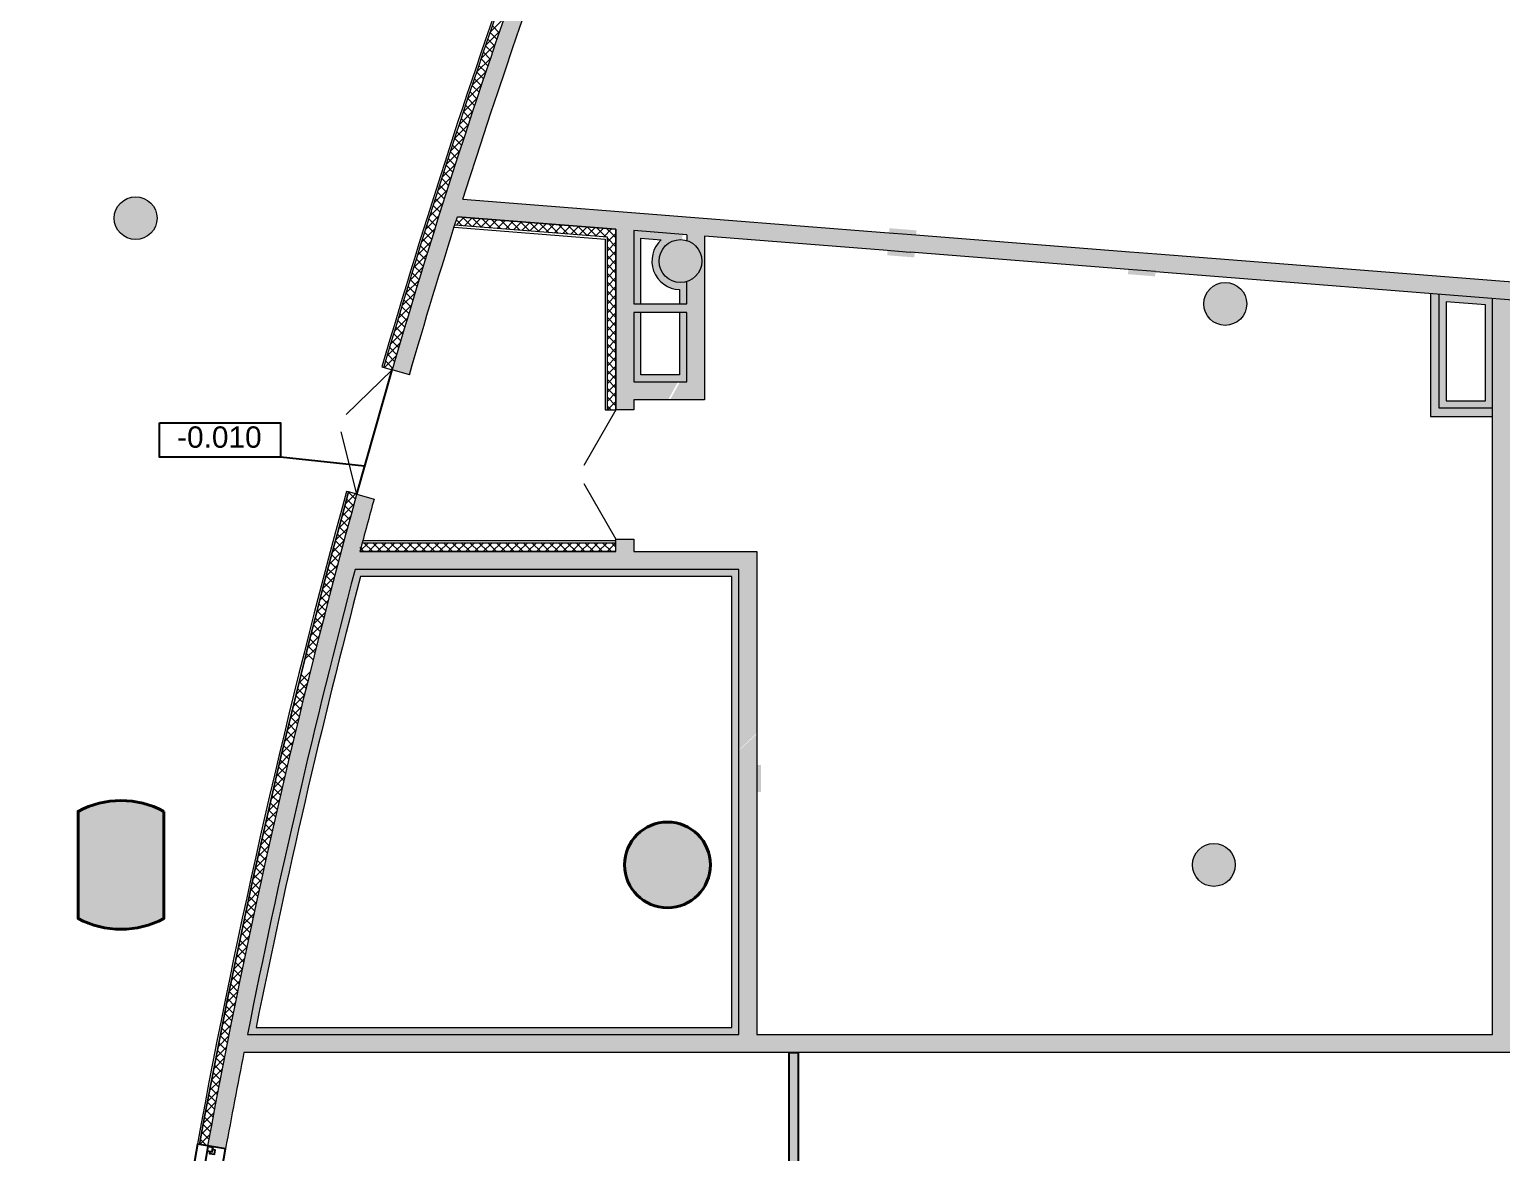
# Model space of a CAD drawing. Header units: millimetres. Extents: x 72919 to 485785, y -53256 to 338519.
# Drawn here: x 153689 to 174296, y 173064 to 188785 of the extents above; entities that cross this region are included whole.
import ezdxf
from ezdxf.enums import TextEntityAlignment as Align

# ---------------------------------------------------------------- set-up
doc = ezdxf.new("R2010")
doc.units = ezdxf.units.MM
for name, color, linetype, lineweight in [('door', 177, 'Continuous', 9), ('gr', 251, 'Continuous', 40), ('wall', 5, 'Continuous', 40)]:
    doc.layers.add(name, color=color, linetype=linetype, lineweight=lineweight)
doc.styles.add('STW_ARIAL', font='arial.ttf')

# ---------------------------------------------------------------- blocks, each defined once
blk = doc.blocks.new('Пилон 1')
at = {"layer": 'wall', "lineweight": 9, "ltscale": 400, "true_color": 0x000000}
h = blk.add_hatch(color=18, dxfattribs=at)
h.dxf.hatch_style = 1
edge = h.paths.add_edge_path()
edge.add_line((600, -750), (600, 750))
edge.add_arc((0, -375), 1275, 61.9275, 118.0725)
edge.add_line((-600, 750), (-600, -750))
edge.add_arc((0, 375), 1275, 241.9275, 298.0725)
at = {"layer": 'wall', "color": 0, "ltscale": 400}
blk.add_lwpolyline([(600, -750), (600, 750, 0.25), (-600, 750), (-600, -750, 0.25), (600, -750)], format="xyb", dxfattribs=at)
blk = doc.blocks.new('Колонна ∅1200')
at = {"lineweight": 9, "ltscale": 400, "true_color": 0x000000}
h = blk.add_hatch(color=18, dxfattribs=at)
h.dxf.hatch_style = 1
edge = h.paths.add_edge_path()
edge.add_arc((0, 0), 600, 0, 360)
at = {"color": 18, "ltscale": 400, "true_color": 0x000000}
blk.add_circle((0, 0), 600, dxfattribs=at)
blk = doc.blocks.new('Откосы  по обваловке')
at = {"layer": 'gr', "lineweight": 18, "flags": 128}
blk.add_lwpolyline([(35041.412, 32979.342), (35073.025, 32989.679, -0.175307), (35126.635, 32988.014), (35128.669, 32987.173)], format="xyb", dxfattribs=at)

msp = doc.modelspace()

# ---------------------------------------------------------------- hatches: boundary and pattern name
at = {"ltscale": 500, "true_color": 0x000000}
h = msp.add_hatch(color=18, dxfattribs=at)
h.dxf.hatch_style = 1
edge = h.paths.add_edge_path()
edge.add_line((160813.16299, 174464.89857), (160625.16299, 174464.89857))
edge.add_line((160625.16299, 174464.89857), (160435.16299, 174464.89857))
edge.add_line((160435.16299, 174464.89857), (160433.16299, 174464.89857))
edge.add_line((160433.16299, 174464.89857), (156690.96745, 174464.89857))
edge.add_line((156690.96745, 174464.89857), (156664.38948, 174329.43285))
edge.add_line((156664.38948, 174329.43285), (156626.84187, 174136.47926))
edge.add_line((156626.84187, 174136.47926), (156571.28929, 173847.51081))
edge.add_line((156571.28929, 173847.51081), (156533.14177, 173646.58529))
edge.add_line((156533.14177, 173646.58529), (156482.18148, 173374.88507))
edge.add_line((156482.18148, 173374.88507), (156433.94898, 173114.13342))
edge.add_line((156433.94898, 173114.13342), (156188.06377, 173159.30492))
edge.add_line((156188.06377, 173159.30492), (156197.52738, 173210.74914))
edge.add_line((156197.52738, 173210.74914), (156217.58297, 173319.31429))
edge.add_line((156217.58297, 173319.31429), (156252.17822, 173505.1514))
edge.add_line((156252.17822, 173505.1514), (156282.25529, 173665.27552))
edge.add_line((156282.25529, 173665.27552), (156313.71306, 173831.35099))
edge.add_line((156313.71306, 173831.35099), (156341.56069, 173977.20118))
edge.add_line((156341.56069, 173977.20118), (156381.53766, 174184.71158))
edge.add_line((156381.53766, 174184.71158), (156417.72831, 174370.7197))
edge.add_line((156417.72831, 174370.7197), (156451.60493, 174543.28575))
edge.add_line((156451.60493, 174543.28575), (156508.79787, 174831.32887))
edge.add_line((156508.79787, 174831.32887), (156561.90438, 175095.21018))
edge.add_line((156561.90438, 175095.21018), (156600.20138, 175283.43705))
edge.add_line((156600.20138, 175283.43705), (156639.18929, 175473.33223))
edge.add_line((156639.18929, 175473.33223), (156683.07455, 175685.05087))
edge.add_line((156683.07455, 175685.05087), (156737.00634, 175942.38033))
edge.add_line((156737.00634, 175942.38033), (156783.1286, 176160.02392))
edge.add_line((156783.1286, 176160.02392), (156822.19449, 176342.67217))
edge.add_line((156822.19449, 176342.67217), (156866.12064, 176546.23339))
edge.add_line((156866.12064, 176546.23339), (156932.63828, 176850.94681))
edge.add_line((156932.63828, 176850.94681), (156985.46467, 177089.99944))
edge.add_line((156985.46467, 177089.99944), (157047.22518, 177366.29236))
edge.add_line((157047.22518, 177366.29236), (157097.326, 177587.97638))
edge.add_line((157097.326, 177587.97638), (157141.38791, 177781.17904))
edge.add_line((157141.38791, 177781.17904), (157193.47978, 178007.52171))
edge.add_line((157193.47978, 178007.52171), (157247.57425, 178240.25483))
edge.add_line((157247.57425, 178240.25483), (157323.62667, 178563.6011))
edge.add_line((157323.62667, 178563.6011), (157402.88551, 178895.95069))
edge.add_line((157402.88551, 178895.95069), (157491.45591, 179261.97766))
edge.add_line((157491.45591, 179261.97766), (157589.11912, 179659.2892))
edge.add_line((157589.11912, 179659.2892), (157678.33978, 180016.73037))
edge.add_line((157678.33978, 180016.73037), (157748.74042, 180295.19396))
edge.add_line((157748.74042, 180295.19396), (157804.71924, 180514.43101))
edge.add_line((157804.71924, 180514.43101), (157889.6925, 180843.64006))
edge.add_line((157889.6925, 180843.64006), (158008.66671, 181297.58237))
edge.add_line((158008.66671, 181297.58237), (158227.94613, 182114.05436))
edge.add_line((158227.94613, 182114.05436), (158274.6075, 182278.6906))
edge.add_line((158274.6075, 182278.6906), (158513.64042, 182210.94364))
edge.add_line((158513.64042, 182210.94364), (158314.46443, 181474.99944))
edge.add_line((158314.46443, 181474.99944), (161898.64689, 181474.99944))
edge.add_line((161898.64689, 181474.99944), (161898.64689, 181649.99944))
edge.add_line((161898.64689, 181649.99944), (162148.64689, 181649.99944))
edge.add_line((162148.64689, 181649.99944), (162148.64689, 181474.99944))
edge.add_line((162148.64689, 181474.99944), (163870.43379, 181474.99944))
edge.add_line((163870.43379, 181474.99944), (163870.43379, 178933.02454))
edge.add_line((163870.43379, 178933.02454), (163620.43379, 178697.93469))
edge.add_line((163620.43379, 178697.93469), (163620.43379, 181224.99944))
edge.add_line((163620.43379, 181224.99944), (158248.06697, 181224.99944))
edge.add_arc((263462.78963, 153430.24494), 108824.1069, 165.2021248675, 168.7209442578)
edge.add_line((156740.48755, 174714.89857), (160435.16299, 174714.89857))
edge.add_line((160435.16299, 174714.89857), (160815.16299, 174714.89857))
edge.add_line((160815.16299, 174714.89857), (163620.43379, 174714.89857))
edge.add_line((163620.43379, 174714.89857), (163620.43379, 178110.99944))
edge.add_line((163620.43379, 178110.99944), (163549.70633, 178110.99944))
edge.add_line((163549.70633, 178110.99944), (163549.70633, 178490.99944))
edge.add_line((163549.70633, 178490.99944), (163620.43379, 178490.99944))
edge.add_line((163620.43379, 178490.99944), (163620.43379, 178690.27289))
edge.add_line((163620.43379, 178690.27289), (163870.43379, 178922.26401))
edge.add_line((163870.43379, 178922.26401), (163870.43379, 178490.99944))
edge.add_line((163870.43379, 178490.99944), (163929.70633, 178490.99944))
edge.add_line((163929.70633, 178490.99944), (163929.70633, 178110.99944))
edge.add_line((163929.70633, 178110.99944), (163870.43379, 178110.99944))
edge.add_line((163870.43379, 178110.99944), (163870.43379, 174714.89857))
edge.add_line((163870.43379, 174714.89857), (166540.43379, 174714.89857))
edge.add_line((166540.43379, 174714.89857), (166541.43379, 174714.89857))
edge.add_line((166541.43379, 174714.89857), (166731.43379, 174714.89857))
edge.add_line((166731.43379, 174714.89857), (166920.43379, 174714.89857))
edge.add_line((166920.43379, 174714.89857), (170080.43379, 174714.89857))
edge.add_line((170080.43379, 174714.89857), (170081.43379, 174714.89857))
edge.add_line((170081.43379, 174714.89857), (170461.43379, 174714.89857))
edge.add_line((170461.43379, 174714.89857), (170460.43379, 174714.89857))
edge.add_line((170460.43379, 174714.89857), (174171.23757, 174714.89857))
edge.add_line((174171.23757, 174714.89857), (174171.23757, 177525.25933))
edge.add_line((174171.23757, 177525.25933), (174171.23757, 177654.99944))
edge.add_line((174171.23757, 177654.99944), (174171.23757, 177840.25933))
edge.add_line((174171.23757, 177840.25933), (174171.23757, 177905.25933))
edge.add_line((174171.23757, 177905.25933), (174171.23757, 183364.99944))
edge.add_line((174171.23757, 183364.99944), (173301.23757, 183364.99944))
edge.add_line((173301.23757, 183364.99944), (173301.23757, 185091.94094))
edge.add_line((173301.23757, 185091.94094), (171759.73218, 185213.26005))
edge.add_line((171759.73218, 185213.26005), (169450.92211, 185394.96734))
edge.add_line((169450.92211, 185394.96734), (169445.55335, 185328.49621))
edge.add_line((169445.55335, 185328.49621), (169066.78678, 185359.08853))
edge.add_line((169066.78678, 185359.08853), (169072.09272, 185424.78186))
edge.add_line((169072.09272, 185424.78186), (166081.34072, 185660.15915))
edge.add_line((166081.34072, 185660.15915), (166075.97196, 185593.68802))
edge.add_line((166075.97196, 185593.68802), (165697.2054, 185624.28034))
edge.add_line((165697.2054, 185624.28034), (165702.51133, 185689.97366))
edge.add_line((165702.51133, 185689.97366), (165945.54306, 185670.84665))
edge.add_line((165945.54306, 185670.84665), (165437.05866, 185710.86524))
edge.add_line((165437.05866, 185710.86524), (164921.00252, 185751.47974))
edge.add_line((164921.00252, 185751.47974), (163474.89366, 185865.29098))
edge.add_line((163474.89366, 185865.29098), (163140.43379, 185891.61354))
edge.add_line((163140.43379, 185891.61354), (163140.43379, 183599.99944))
edge.add_line((163140.43379, 183599.99944), (162655.58906, 183599.99944))
edge.add_line((162655.58906, 183599.99944), (162795.43379, 183849.99944))
edge.add_line((162795.43379, 183849.99944), (162890.43379, 183849.99944))
edge.add_line((162890.43379, 183849.99944), (162890.43379, 185256.54558))
edge.add_arc((162802.28027, 185543.3015), 300, 287.08829482, 432.91170518)
edge.add_line((162890.43379, 185830.05742), (162890.43379, 185911.28897))
edge.add_line((162890.43379, 185911.28897), (162148.64689, 185969.66886))
edge.add_line((162148.64689, 185969.66886), (162148.64689, 184944.16276))
edge.add_line((162148.64689, 184944.16276), (162890.43379, 184944.16276))
edge.add_line((162890.43379, 184944.16276), (162890.43379, 184824.16276))
edge.add_line((162890.43379, 184824.16276), (162148.64689, 184824.16276))
edge.add_line((162148.64689, 184824.16276), (162148.64689, 183849.99944))
edge.add_line((162148.64689, 183849.99944), (162766.82039, 183849.99944))
edge.add_line((162766.82039, 183849.99944), (162628.48893, 183599.99944))
edge.add_line((162628.48893, 183599.99944), (162148.64689, 183599.99944))
edge.add_line((162148.64689, 183599.99944), (162148.64689, 183459.99944))
edge.add_line((162148.64689, 183459.99944), (161898.64689, 183459.99944))
edge.add_line((161898.64689, 183459.99944), (161898.64689, 185989.34429))
edge.add_line((161898.64689, 185989.34429), (161095.33712, 186052.56614))
edge.add_line((161095.33712, 186052.56614), (160289.45033, 186115.9908))
edge.add_line((160289.45033, 186115.9908), (159679.70597, 186163.97873))
edge.add_line((159679.70597, 186163.97873), (159462.6954, 185468.60989))
edge.add_line((159462.6954, 185468.60989), (159299.81624, 184935.59511))
edge.add_line((159299.81624, 184935.59511), (159020.1073, 183948.69261))
edge.add_line((159020.1073, 183948.69261), (158766.65124, 184020.50256))
edge.add_line((158766.65124, 184020.50256), (158971.30335, 184711.77668))
edge.add_line((158971.30335, 184711.77668), (159252.41112, 185634.91894))
edge.add_line((159252.41112, 185634.91894), (159420.93857, 186174.67746))
edge.add_line((159420.93857, 186174.67746), (159676.86172, 186976.06679))
edge.add_line((159676.86172, 186976.06679), (159925.52045, 187734.89333))
edge.add_line((159925.52045, 187734.89333), (160205.69853, 188568.10534))
edge.add_line((160205.69853, 188568.10534), (160359.38626, 189015.90336))
edge.add_line((160359.38626, 189015.90336), (160615.85255, 189749.38656))
edge.add_line((160615.85255, 189749.38656), (160876.65998, 190478.52862))
edge.add_line((160876.65998, 190478.52862), (161088.82795, 191059.90269))
edge.add_line((161088.82795, 191059.90269), (161309.61879, 191654.23774))
edge.add_line((161309.61879, 191654.23774), (161479.12478, 192103.45018))
edge.add_line((161479.12478, 192103.45018), (161719.18985, 192729.59093))
edge.add_line((161719.18985, 192729.59093), (161892.62083, 193174.87838))
edge.add_line((161892.62083, 193174.87838), (162086.70556, 193666.44823))
edge.add_line((162086.70556, 193666.44823), (162267.93098, 194119.23565))
edge.add_line((162267.93098, 194119.23565), (162566.34816, 194852.28109))
edge.add_line((162566.34816, 194852.28109), (162820.35898, 195464.47608))
edge.add_line((162820.35898, 195464.47608), (162966.89388, 195812.91593))
edge.add_line((162966.89388, 195812.91593), (163059.67753, 196026.21388))
edge.add_line((163059.67753, 196026.21388), (163286.92935, 195927.36036))
edge.add_line((163286.92935, 195927.36036), (163104.22969, 195494.98019))
edge.add_line((163104.22969, 195494.98019), (163004.51675, 195242.13908))
edge.add_line((163004.51675, 195242.13908), (163778.32835, 195056.36335))
edge.add_line((163778.32835, 195056.36335), (163734.65647, 194992.66374))
edge.add_line((163734.65647, 194992.66374), (163701.07252, 194927.42402))
edge.add_line((163701.07252, 194927.42402), (163677.8191, 194865.4652))
edge.add_line((163677.8191, 194865.4652), (163666.91023, 194826.00868))
edge.add_line((163666.91023, 194826.00868), (162901.7971, 195009.69609))
edge.add_line((162901.7971, 195009.69609), (162363.61119, 193686.04802))
edge.add_line((162363.61119, 193686.04802), (161944.11095, 192618.09028))
edge.add_line((161944.11095, 192618.09028), (161538.237, 191551.87569))
edge.add_line((161538.237, 191551.87569), (161235.72041, 190734.42575))
edge.add_line((161235.72041, 190734.42575), (161119.66248, 190415.35088))
edge.add_line((161119.66248, 190415.35088), (161030.31186, 190167.55781))
edge.add_line((161030.31186, 190167.55781), (160870.37832, 189719.23177))
edge.add_line((160870.37832, 189719.23177), (160581.03686, 188891.8693))
edge.add_line((160581.03686, 188891.8693), (160344.14978, 188198.00175))
edge.add_line((160344.14978, 188198.00175), (160096.66451, 187456.16824))
edge.add_line((160096.66451, 187456.16824), (159918.64319, 186911.22319))
edge.add_line((159918.64319, 186911.22319), (159804.0352, 186555.12803))
edge.add_line((159804.0352, 186555.12803), (159757.28398, 186408.64625))
edge.add_line((159757.28398, 186408.64625), (165722.6379, 185939.16272))
edge.add_line((165722.6379, 185939.16272), (165727.79772, 186003.0469))
edge.add_line((165727.79772, 186003.0469), (166106.56428, 185972.45458))
edge.add_line((166106.56428, 185972.45458), (166101.46729, 185909.3482))
edge.add_line((166101.46729, 185909.3482), (181567.91129, 184692.11266))
edge.add_line((181567.91129, 184692.11266), (181574.13561, 184760.34377))
edge.add_line((181574.13561, 184760.34377), (181952.56426, 184725.82197))
edge.add_line((181952.56426, 184725.82197), (181946.76916, 184662.2959))
edge.add_line((181946.76916, 184662.2959), (185529.41386, 184380.33564))
edge.add_line((185529.41386, 184380.33564), (185662.19275, 185218.66853))
edge.add_line((185662.19275, 185218.66853), (185920.39188, 186848.8737))
edge.add_line((185920.39188, 186848.8737), (186167.31397, 186809.76509))
edge.add_line((186167.31397, 186809.76509), (185995.77027, 185726.68083))
edge.add_line((185995.77027, 185726.68083), (185788.88119, 184420.43458))
edge.add_line((185788.88119, 184420.43458), (185728.46342, 184038.97176))
edge.add_line((185728.46342, 184038.97176), (185680.30069, 184042.66272))
edge.add_line((185680.30069, 184042.66272), (185599.67966, 184031.28268))
edge.add_line((185599.67966, 184031.28268), (185505.95488, 183985.91882))
edge.add_line((185505.95488, 183985.91882), (185460.55271, 183945.56345))
edge.add_line((185460.55271, 183945.56345), (185490.18432, 184132.65003))
edge.add_line((185490.18432, 184132.65003), (181924.05569, 184413.31044))
edge.add_line((181924.05569, 184413.31044), (181918.04247, 184347.39332))
edge.add_line((181918.04247, 184347.39332), (181539.61381, 184381.91511))
edge.add_line((181539.61381, 184381.91511), (181545.19783, 184443.1272))
edge.add_line((181545.19783, 184443.1272), (174421.23757, 185003.79503))
edge.add_line((174421.23757, 185003.79503), (174421.23757, 177905.25933))
edge.add_line((174421.23757, 177905.25933), (174421.23757, 177840.25933))
edge.add_line((174421.23757, 177840.25933), (174421.23757, 177520.94493))
edge.add_line((174421.23757, 177520.94493), (174421.23757, 177525.25933))
edge.add_line((174421.23757, 177525.25933), (174421.23757, 174714.89857))
edge.add_line((174421.23757, 174714.89857), (174421.23757, 174464.89857))
edge.add_line((174421.23757, 174464.89857), (170460.43379, 174464.00626))
edge.add_line((170460.43379, 174464.00626), (170461.43379, 174464.89857))
edge.add_line((170461.43379, 174464.89857), (170081.43379, 174464.89857))
edge.add_line((170081.43379, 174464.89857), (170080.43379, 174464.00626))
edge.add_line((170080.43379, 174464.00626), (166920.43379, 174464.89857))
edge.add_line((166920.43379, 174464.89857), (166731.43379, 174464.89857))
edge.add_line((166731.43379, 174464.89857), (166541.43379, 174464.89857))
edge.add_line((166541.43379, 174464.89857), (166540.43379, 174464.89857))
edge.add_line((166540.43379, 174464.89857), (160813.16299, 174464.89857))
h.paths.add_polyline_path([(174171.23757, 185023.47046), (173421.23757, 185082.49674), (173421.23757, 183484.99944), (174171.23757, 183484.99944)], flags=16)
h = msp.add_hatch(color=18, dxfattribs=at)
h.dxf.hatch_style = 1
edge = h.paths.add_edge_path()
edge.add_arc((155175.84763, 186144.99789), 300, 0, 360)
h = msp.add_hatch(color=18, dxfattribs=at)
h.dxf.hatch_style = 1
edge = h.paths.add_edge_path()
edge.add_arc((155175.84763, 186144.99789), 300, 0, 360)
h = msp.add_hatch(color=18, dxfattribs=at)
h.dxf.hatch_style = 1
edge = h.paths.add_edge_path()
edge.add_arc((162802.28027, 185543.3015), 300, 0, 360)
h = msp.add_hatch(color=18, dxfattribs=at)
h.dxf.hatch_style = 1
edge = h.paths.add_edge_path()
edge.add_arc((170428.69787, 184943.08942), 300, 0, 360)
h = msp.add_hatch(color=18, dxfattribs=at)
h.dxf.hatch_style = 1
edge = h.paths.add_edge_path()
edge.add_arc((170269.24758, 177090.00291), 300, 0, 360)
h = msp.add_hatch(color=18, dxfattribs=at)
h.dxf.hatch_style = 1
h.paths.add_polyline_path([(164324.91077, 174464.89857), (164450.43379, 174464.89857), (164450.43379, 171854.99944), (164324.91077, 171854.99944)])
at = {"layer": 'wall', "lineweight": 18, "ltscale": 0.007407, "true_color": 0x000000}
h = msp.add_hatch(color=18, dxfattribs=at)
h.dxf.hatch_style = 1
edge = h.paths.add_edge_path()
edge.add_line((162148.64689, 184944.16276), (162890.43379, 184944.16276))
edge.add_line((162890.43379, 184944.16276), (162890.43379, 185256.54558))
edge.add_arc((162802.28027, 185543.3015), 300, 85.354307913, 287.08829482, ccw=False)
edge.add_arc((221610.43372, 180914.99945), 58989.99993, 175.1369628775, 175.2086158268, ccw=False)
edge.add_line((162832.78638, 185915.82592), (162148.64689, 185969.66886))
edge.add_line((162148.64689, 185969.66886), (162148.64689, 184944.16276))
h.paths.add_polyline_path([(162890.43379, 184824.16276), (162148.64689, 184824.16276), (162148.64689, 183849.99944), (162890.43379, 183849.99944)])
edge = h.paths.add_edge_path(flags=17)
edge.add_line((162248.64689, 184944.16276), (162790.43379, 184944.16276))
edge.add_line((162790.43379, 184944.16276), (162790.43379, 185143.47696))
edge.add_arc((162802.28027, 185543.3015), 400, 132.309688997, 268.302868133, ccw=False)
edge.add_line((162533.02524, 185839.10841), (162248.64689, 185861.48947))
edge.add_line((162248.64689, 185861.48947), (162248.64689, 184944.16276))
h.paths.add_polyline_path([(162790.43379, 184824.16276), (162248.64689, 184824.16276), (162248.64689, 183949.99944), (162790.43379, 183949.99944)], flags=16)
h = msp.add_hatch(color=18, dxfattribs=at)
h.dxf.hatch_style = 1
h.paths.add_polyline_path([(174171.23757, 185023.47046), (173421.23757, 185082.49674), (173421.23757, 183484.99944), (174171.23757, 183484.99944)])
h.paths.add_polyline_path([(174071.23757, 183584.99944), (174071.23757, 184931.03141), (173521.23757, 184974.31734), (173521.23757, 183584.99944)], flags=16)
h = msp.add_hatch(color=18, dxfattribs=at)
h.dxf.hatch_style = 1
edge = h.paths.add_edge_path(flags=16)
edge.add_arc((263010.43379, 153534.99944), 108260, 165.235336255, 168.6639618878)
edge.add_line((156862.45456, 174814.89857), (160335.16299, 174814.89857))
edge.add_line((160335.16299, 174814.89857), (160438.31597, 174815.71343))
edge.add_line((160438.31597, 174815.71343), (160814.64831, 174810.95358))
edge.add_line((160814.64831, 174810.95358), (160915.16299, 174814.89857))
edge.add_line((160915.16299, 174814.89857), (163520.43379, 174814.89857))
edge.add_line((163520.43379, 174814.89857), (163520.43379, 181124.99944))
edge.add_line((163520.43379, 181124.99944), (158325.09814, 181124.99944))
edge = h.paths.add_edge_path()
edge.add_line((156740.48755, 174714.89857), (163620.43379, 174714.89857))
edge.add_line((163620.43379, 174714.89857), (163620.43379, 181224.99944))
edge.add_line((163620.43379, 181224.99944), (158248.06697, 181224.99944))
edge.add_arc((263010.43379, 153534.99944), 108360, 165.1945869146, 168.7284822108)

# ---------------------------------------------------------------- linework, layer by layer
at = {"color": 18, "ltscale": 500, "true_color": 0x000000}
msp.add_line((156185.89585, 173146.83882), (155807.96811, 170959.24411), dxfattribs=at)
for points in [[(415650.43379, 180914.99944, 0.4142135624), (336810.43379, 259754.99944), (221610.43379, 259754.99944, 0.4142135624), (142770.43379, 180914.99944), (142770.43379, 104414.99944, 0.4142135624), (221610.43379, 25574.99944), (336810.43379, 25574.99944, 0.4142135624), (415650.43379, 104414.99944)], [(414950.43379, 180914.99944, 0.4142135624), (336810.43379, 259054.99944), (221610.43379, 259054.99944, 0.4142135624), (143470.43379, 180914.99944), (143470.43379, 104414.99944, 0.4142135624), (221610.43379, 26274.99944), (336810.43379, 26274.99944, 0.4142135624), (414950.43379, 104414.99944)]]:
    msp.add_lwpolyline(points, format="xyb", close=True, dxfattribs=at)
msp.add_lwpolyline([(163302.39845, 232934.54015, 0.1841557629), (143470.43379, 180914.99944, 0.1841557629)], format="xyb", dxfattribs=at)
for points in [[(158273.1059, 182279.11619), (158766.65124, 184020.50256)], [(158379.83055, 182674.07472), (157204.80376, 182798.40214)], [(156175.68159, 173087.71464), (156244.6598, 173075.798), (156254.87406, 173134.92218), (156185.89585, 173146.83882)], [(156215.09771, 173080.90513), (156209.99058, 173051.34304), (156278.96879, 173039.4264), (156289.18305, 173098.55058), (156249.76693, 173105.36009)]]:
    msp.add_lwpolyline(points, dxfattribs=at)
for points in [[(155509.69906, 183277.80474), (157204.80458, 183277.80183), (157204.80376, 182798.40214), (155509.69824, 182798.40505)], [(164324.91077, 174464.89857), (164450.43379, 174464.89857), (164450.43379, 171854.99944), (164324.91077, 171854.99944)], [(156433.94898, 173114.13342), (156039.78777, 173182.22851), (155648.24102, 170915.80155), (156042.40223, 170847.70646)]]:
    msp.add_lwpolyline(points, close=True, dxfattribs=at)
at = {"layer": 'door', "linetype": 'ByBlock', "ltscale": 100}
for p, q in [((158121.17732, 183393.34549), (158766.65794, 184020.52549)), ((161898.64689, 183459.99944), (161448.67711, 182680.55914)), ((158273.1059, 182279.11619), (158052.6924, 183151.70881)), ((161448.61667, 182429.40486), (161898.64689, 181649.99944))]:
    msp.add_line(p, q, dxfattribs=at)
at = {"layer": 'wall', "color": 18, "lineweight": 18, "ltscale": 0.007407, "true_color": 0x000000, "extrusion": (-0.078459, -0.996917, 0)}
msp.add_line((161778.64689, 185878.41743), (159642.68944, 186046.52093), dxfattribs=at)
at = {"layer": 'wall', "color": 18, "lineweight": 18, "ltscale": 0.007407, "true_color": 0x000000}
for p, q in [((162890.43379, 185911.28897), (162148.64689, 185969.66886)), ((162148.64689, 185969.66886), (162148.64689, 184944.16276)), ((162890.43379, 185911.28897), (162890.43379, 185830.05742)), ((166036.66766, 185914.44804), (169092.21929, 185673.97091)), ((169450.92211, 185394.96734), (181542.20708, 184443.36257)), ((162890.43379, 184944.16276), (162890.43379, 185256.54558)), ((162148.64689, 184944.16276), (162890.43379, 184944.16276)), ((161898.64689, 181474.99944), (158314.46443, 181474.99944)), ((170461.43379, 174714.89857), (174171.23757, 174714.89857))]:
    msp.add_line(p, q, dxfattribs=at)
for points in [[(159757.28398, 186408.64625, -0.0234349278), (163286.92935, 195927.36036), (163057.67171, 196027.0864, 0.0293742092), (158766.65124, 184020.50256)], [(159007.17893, 183952.30667, -0.0053334459), (159679.70597, 186163.97873, -0.0053334459)], [(162248.64689, 184944.16276), (162248.64689, 185861.48947), (162533.02524, 185839.10841, 0.6744652157), (162790.43379, 185143.47696), (162790.43379, 184944.16276)], [(156187.58438, 173156.69524, -0.0215498603), (158273.1059, 182279.11619), (158513.64042, 182210.94364)], [(158513.64042, 182210.94364, 0.0017590043), (158314.46443, 181474.99944, 0.0017590043)], [(158248.06697, 181224.99944, 0.0154207493), (156740.48755, 174714.89857)], [(163520.43379, 181124.99944), (158325.09814, 181124.99944, 0.0149613177), (156862.45456, 174814.89857), (160335.16299, 174814.89857), (160335.16299, 174814.89857), (160915.16299, 174814.89857), (160915.16299, 174814.89857), (163520.43379, 174814.89857), (163520.43379, 178009.99944), (163520.43379, 178009.99944), (163520.43379, 178589.99944), (163520.43379, 178589.99944), (163520.43379, 181124.99944)], [(156690.96745, 174464.89857, 0.003172328), (156433.94898, 173114.13342), (156187.58438, 173156.69524)]]:
    msp.add_lwpolyline(points, format="xyb", dxfattribs=at)
at = {"layer": 'wall', "color": 18, "lineweight": 18, "ltscale": 0.007407, "true_color": 0x000000, "extrusion": (0.707107, -0.707107, 0)}
for points, elevation in [([(246704.52195, 0), (246977.9005, 0)], -20230.25019), ([(246348.97161, 0), (246620.32182, 0)], -20055.25019), ([(246526.33795, 0), (246798.69621, 0)], -20142.75019), ([(245647.50548, 0), (245914.94119, 0)], -19705.25019), ([(245301.45243, 0), (245566.99843, 0)], -19530.25019), ([(245129.56713, 0), (245394.18443, 0)], -19442.75019), ([(244281.24174, 0), (244541.36927, 0)], -19005.25019), ([(244825.72305, 0), (244983.53349, 0)], -18217.75019), ([(244900.45511, 0), (245058.26555, 0)], -18130.25019), ([(244975.18717, 0), (245132.99761, 0)], -18042.75019), ([(245199.38335, 0), (245357.19379, 0)], -17780.25019), ([(245498.31159, 0), (245656.12203, 0)], -17430.25019), ([(243780.86081, 0), (244038.41098, 0)], -18742.75019), ([(243123.34463, 0), (243377.58491, 0)], -18392.75019), ([(242960.64623, 0), (243214.08062, 0)], -18305.25019), ([(242798.60737, 0), (243051.24422, 0)], -18217.75019), ([(242476.48367, 0), (242727.54988, 0)], -18042.75019), ([(242381.35575, 0), (242406.4526, 0)], -17867.75019), ([(244121.36918, 0), (244289.51235, 0)], -15330.25019), ([(240443.19638, 0), (240684.7832, 0)], -16905.25019), ([(239988.1047, 0), (240227.66726, 0)], -16642.75019), ([(240270.7129, 0), (240433.86088, 0)], -16380.25019), ([(240876.65526, 0), (241046.36088, 0)], -15767.75019), ([(241314.15526, 0), (241483.86088, 0)], -15330.25019), ([(242014.15526, 0), (242183.86088, 0)], -14630.25019), ([(242451.65526, 0), (242621.36088, 0)], -14192.75019), ([(239687.50558, 0), (239925.74962, 0)], -16467.75019), ([(239389.10005, 0), (239626.04949, 0)], -16292.75019), ([(239092.85268, 0), (239328.53075, 0)], -16117.75019), ([(238652.45317, 0), (238886.26632, 0)], -15855.25019), ([(238216.72025, 0), (238448.71711, 0)], -15592.75019), ([(238072.49426, 0), (238303.89615, 0)], -15505.25019), ([(237785.54644, 0), (238015.77363, 0)], -15330.25019), ([(237500.57896, 0), (237729.65134, 0)], -15155.25019), ([(237217.5623, 0), (237445.4992, 0)], -14980.25019), ([(237358.8286, 0), (237587.33085, 0)], -15067.75019), ([(237076.77651, 0), (237304.15277, 0)], -14892.75019), ([(236796.6324, 0), (237022.90122, 0)], -14717.75019), ([(236518.36862, 0), (236743.54808, 0)], -14542.75019), ([(236379.93341, 0), (236604.57483, 0)], -14455.25019), ([(235967.37505, 0), (236190.42819, 0)], -14192.75019), ([(235558.87042, 0), (235780.3729, 0)], -13930.25019), ([(235288.74463, 0), (235509.23354, 0)], -13755.25019), ([(234886.81186, 0), (235105.80971, 0)], -13492.75019), ([(235020.35925, 0), (235239.85028, 0)], -13580.25019), ([(234753.69082, 0), (234972.19928, 0)], -13405.25019), ([(234620.9933, 0), (234839.01609, 0)], -13317.75019), ([(234356.8576, 0), (234573.92008, 0)], -13142.75019), ([(234488.71648, 0), (234706.25729, 0)], -13230.25019), ([(234094.38269, 0), (234310.49925, 0)], -12967.75019), ([(233833.54703, 0), (234048.73174, 0)], -12792.75019), ([(233963.76128, 0), (234179.41018, 0)], -12880.25019), ([(233574.32959, 0), (233788.59616, 0)], -12617.75019), ([(233316.70982, 0), (233530.07165, 0)], -12442.75019), ([(233445.32126, 0), (233659.13381, 0)], -12530.25019), ([(233188.49275, 0), (233401.40715, 0)], -12355.25019), ([(232816.90126, 0), (233017.7747, 0)], -12092.75019), ([(232933.23195, 0), (233145.26114, 0)], -12180.25019), ([(232877.24472, 0), (232890.67607, 0)], -12005.25019)]:
    msp.add_lwpolyline(points, dxfattribs=dict(at, elevation=elevation))
at = {"layer": 'wall', "color": 18, "lineweight": 18, "ltscale": 0.007407, "true_color": 0x000000}
for points in [[(160264.33977, 188739.71879), (160169.87511, 188834.18345)], [(160201.31931, 188555.25188), (160106.77153, 188649.79966)], [(160232.79509, 188647.51978), (160138.28894, 188742.02593)], [(159950.85167, 188189.5148), (160142.02093, 188380.68405)], [(160107.30624, 188278.03388), (160012.63279, 188372.70733)], [(160138.57479, 188370.50902), (160043.94336, 188465.14045)], [(159888.44396, 188003.3634), (160078.91722, 188193.83666)], [(159826.59569, 187817.77144), (160016.38112, 188007.55688)], [(159921.1527, 187721.7253), (159826.22432, 187816.65368)], [(159952.00428, 187814.61741), (159857.11873, 187909.50296)], [(159829.01728, 187442.62967), (159733.95962, 187537.68733)], [(159859.6591, 187535.73153), (159764.64467, 187630.74596)], [(159707.15204, 187069.52016), (159611.92008, 187164.75211)], [(159525.53978, 186897.9971), (159712.0032, 187084.46052)], [(159408.83171, 186533.80166), (159594.01833, 186718.98828)], [(159466.92591, 186715.63955), (159652.74736, 186901.46099)], [(159586.41475, 186695.2827), (159491.00629, 186790.69116)], [(159616.49298, 186788.94816), (159521.12886, 186884.31227)], [(169471.04867, 185644.15639), (181564.92054, 184692.34804), (181564.92054, 184692.34804), (181943.7784, 184662.53128), (181943.7784, 184662.53128), (185529.41386, 184380.33564), (185920.39188, 186848.8737)], [(159351.25189, 186352.47815), (159535.81072, 186537.03698)], [(159526.47105, 186507.73903), (159430.9735, 186603.23658)], [(159556.4074, 186601.54636), (159460.95447, 186696.99929)], [(159757.28398, 186408.64625), (165657.83827, 185944.26256), (165657.83827, 185944.26256), (166036.66766, 185914.44804), (166036.66766, 185914.44804)], [(159237.61474, 185991.35362), (159420.93857, 186174.67746)], [(159377.85761, 186037.63403), (159282.13486, 186133.35679)], [(159407.43752, 186131.79781), (159311.76009, 186227.47524)], [(159671.01272, 186053.52055), (159774.04617, 186156.55399)], [(159748.53175, 186038.19096), (159675.55004, 186111.17266)], [(162285.43379, 183599.99944), (162148.64689, 183599.99944), (162148.64689, 183459.99944), (161898.64689, 183459.99944), (161898.64689, 185989.34429), (159679.70597, 186163.97873)], [(159679.70597, 186163.97873), (161898.64689, 185989.34429)], [(159777.17272, 186035.93686), (159888.76156, 186147.5257)], [(159891.88811, 186026.90857), (160003.47695, 186138.4974)], [(160006.6035, 186017.88027), (160118.19234, 186129.4691)], [(160121.31889, 186008.85197), (160232.90772, 186120.4408)], [(160420.10407, 185985.33707), (160289.45033, 186115.9908)], [(160580.18045, 185972.73878), (160691.76928, 186084.32762)], [(160823.04746, 185953.62474), (160692.39372, 186084.27847)], [(159181.5473, 185811.5425), (159364.26368, 185994.25888)], [(159318.91268, 185849.09159), (159223.09884, 185944.90543)], [(159633.45768, 186017.15472), (161748.64689, 185850.68572)], [(160694.89584, 185963.71049), (160806.48467, 186075.29932)], [(160957.36192, 185943.05396), (160826.70819, 186073.70769)], [(160924.32662, 185945.65389), (161035.91545, 186057.24273)], [(161039.04201, 185936.6256), (161150.63084, 186048.21443)], [(161153.7574, 185927.5973), (161265.34623, 186039.18613)], [(161360.30532, 185911.34163), (161229.65158, 186041.99536)], [(161383.18818, 185909.54071), (161494.77701, 186021.12954)], [(161497.90357, 185900.51241), (161609.4924, 186012.10124)], [(161612.61896, 185891.48411), (161724.20779, 186003.07294)], [(161727.33435, 185882.45581), (161838.92318, 185994.04465)], [(161835.57784, 185931.04385), (161766.90944, 185999.71225)], [(161778.64689, 185810.02467), (161898.64689, 185930.02467)], [(163140.43379, 185891.61354), (163140.43379, 183599.99944), (162285.43379, 183599.99944)], [(169450.92211, 185394.96734), (169450.78558, 185394.97808), (169072.09272, 185424.78186), (169072.09272, 185424.78186), (166016.54109, 185665.25899), (166016.34335, 185664.49181), (165637.57678, 185695.08412), (165637.71171, 185695.07351), (163140.43379, 185891.61354)], [(159260.25495, 185660.26195), (159164.34945, 185756.16745)], [(159289.54786, 185754.71272), (159193.68827, 185850.57232)], [(161748.64689, 185850.68572), (161748.64689, 183459.99944)], [(161898.64689, 185744.23111), (161778.64689, 185864.23111)], [(161778.64689, 185686.28098), (161898.64689, 185806.28098)], [(161898.64689, 185620.48743), (161778.64689, 185740.48743)], [(161778.64689, 185562.5373), (161898.64689, 185682.5373)], [(169092.21929, 185673.97091), (169092.21929, 185673.97091), (169471.04867, 185644.15639), (169471.04867, 185644.15639)], [(159070.89012, 185453.39795), (159252.41112, 185634.91894)], [(159172.80864, 185376.47719), (159076.76456, 185472.52128)], [(159201.88523, 185471.14429), (159105.88749, 185567.14203)], [(161898.64689, 185496.74374), (161778.64689, 185616.74374)], [(161778.64689, 185438.79361), (161898.64689, 185558.79361)], [(161898.64689, 185373.00005), (161778.64689, 185493.00005)], [(158962.17137, 185097.19182), (159142.52225, 185277.5427)], [(159114.87253, 185186.92594), (159018.73531, 185283.06315)], [(159143.80437, 185281.73778), (159047.7138, 185377.82835)], [(161778.64689, 185315.04992), (161898.64689, 185435.04992)], [(161898.64689, 185249.25637), (161778.64689, 185369.25637)], [(161778.64689, 185191.30624), (161898.64689, 185311.30624)], [(159057.22652, 184997.08456), (158960.99559, 185093.3155)], [(161898.64689, 185125.51268), (161778.64689, 185245.51268)], [(161778.64689, 185067.56255), (161898.64689, 185187.56255)], [(161898.64689, 185001.76899), (161778.64689, 185121.76899)], [(161778.64689, 184943.81886), (161898.64689, 185063.81886)], [(173301.23757, 185091.94094), (173301.23757, 183364.99944), (174171.23757, 183364.99944)], [(174171.23757, 183484.99944), (173421.23757, 183484.99944), (173421.23757, 185082.49674)], [(158999.87149, 184806.95223), (158903.54624, 184903.27747)], [(161898.64689, 184878.02531), (161778.64689, 184998.02531)], [(161778.64689, 184820.07517), (161898.64689, 184940.07517)], [(161898.64689, 184754.28162), (161778.64689, 184874.28162)], [(174171.23757, 174714.89857), (174171.23757, 177460.25933), (174171.23757, 177460.25933), (174171.23757, 177840.25933), (174171.23757, 177840.25933), (174171.23757, 185023.47046)], [(161778.64689, 184696.33149), (161898.64689, 184816.33149)], [(161898.64689, 184630.53793), (161778.64689, 184750.53793)], [(161778.64689, 184572.5878), (161898.64689, 184692.5878)], [(162285.43379, 183849.99944), (162890.43379, 183849.99944), (162890.43379, 184824.16276), (162148.64689, 184824.16276)], [(162148.64689, 184824.16276), (162148.64689, 183849.99944), (162285.43379, 183849.99944)], [(162790.43379, 184824.16276), (162790.43379, 183949.99944), (162248.64689, 183949.99944), (162248.64689, 184824.16276)], [(158750.4021, 184390.44781), (158928.48518, 184568.53088)], [(158886.03776, 184425.81121), (158789.52208, 184522.32689)], [(158914.38638, 184521.20628), (158817.91853, 184617.67412)], [(161898.64689, 184506.79425), (161778.64689, 184626.79425)], [(161778.64689, 184448.84411), (161898.64689, 184568.84411)], [(161898.64689, 184383.05056), (161778.64689, 184503.05056)], [(161778.64689, 184325.10043), (161898.64689, 184445.10043)], [(158801.43268, 184139.18523), (158704.77257, 184235.84534)], [(158829.5608, 184234.8008), (158732.94899, 184331.41261)], [(158857.76253, 184330.34276), (158761.19886, 184426.90642)], [(161898.64689, 184259.30687), (161778.64689, 184379.30687)], [(161778.64689, 184201.35674), (161898.64689, 184321.35674)], [(161898.64689, 184135.56319), (161778.64689, 184255.56319)], [(158659.34906, 184051.90739), (158824.26489, 184216.82322)], [(158773.37828, 184043.49595), (158676.66972, 184140.2045)], [(161778.64689, 184077.61305), (161898.64689, 184197.61305)], [(161898.64689, 184011.8195), (161778.64689, 184131.8195)], [(161778.64689, 183953.86937), (161898.64689, 184073.86937)], [(159007.19246, 183952.35295), (158766.65794, 184020.52549)], [(161898.64689, 183888.07581), (161778.64689, 184008.07581)], [(161778.64689, 183830.12568), (161898.64689, 183950.12568)], [(161898.64689, 183764.33213), (161778.64689, 183884.33213)], [(161778.64689, 183706.38199), (161898.64689, 183826.38199)], [(161898.64689, 183640.58844), (161778.64689, 183760.58844)], [(161778.64689, 183582.63831), (161898.64689, 183702.63831)], [(161898.64689, 183516.84475), (161778.64689, 183636.84475)], [(161831.74851, 183459.99944), (161778.64689, 183513.10107)], [(158111.39587, 182142.77365), (158253.38887, 182284.76664)], [(158157.44583, 182311.09747), (158128.51555, 182319.03717)], [(158273.16697, 182279.3387), (158157.44583, 182311.09747)], [(158019.40358, 181803.29399), (158189.74967, 181973.64007)], [(158175.06265, 181919.45046), (158077.24814, 182017.26498)], [(157974.0104, 181634.15712), (158143.87939, 181804.0261)], [(161898.64689, 181594.99944), (158346.56227, 181594.99944)], [(161898.64689, 181624.99944), (158354.60977, 181624.99944)], [(158495.76998, 181474.99944), (158375.76998, 181594.99944)], [(158433.57116, 181474.99944), (158553.57116, 181594.99944)], [(158619.51367, 181474.99944), (158499.51367, 181594.99944)], [(158557.31484, 181474.99944), (158677.31484, 181594.99944)], [(158681.05853, 181474.99944), (158801.05853, 181594.99944)], [(158867.00104, 181474.99944), (158747.00104, 181594.99944)], [(158804.80222, 181474.99944), (158924.80222, 181594.99944)], [(158990.74473, 181474.99944), (158870.74473, 181594.99944)], [(158928.54591, 181474.99944), (159048.54591, 181594.99944)], [(159052.28959, 181474.99944), (159172.28959, 181594.99944)], [(159238.2321, 181474.99944), (159118.2321, 181594.99944)], [(159361.97579, 181474.99944), (159241.97579, 181594.99944)], [(159299.77697, 181474.99944), (159419.77697, 181594.99944)], [(159485.71948, 181474.99944), (159365.71948, 181594.99944)], [(159423.52065, 181474.99944), (159543.52065, 181594.99944)], [(159609.46316, 181474.99944), (159489.46316, 181594.99944)], [(159547.26434, 181474.99944), (159667.26434, 181594.99944)], [(159671.00803, 181474.99944), (159791.00803, 181594.99944)], [(159856.95054, 181474.99944), (159736.95054, 181594.99944)], [(159980.69422, 181474.99944), (159860.69422, 181594.99944)], [(159918.4954, 181474.99944), (160038.4954, 181594.99944)], [(160104.43791, 181474.99944), (159984.43791, 181594.99944)], [(160042.23909, 181474.99944), (160162.23909, 181594.99944)], [(160228.1816, 181474.99944), (160108.1816, 181594.99944)], [(160165.98277, 181474.99944), (160285.98277, 181594.99944)], [(160351.92528, 181474.99944), (160231.92528, 181594.99944)], [(160289.72646, 181474.99944), (160409.72646, 181594.99944)], [(160475.66897, 181474.99944), (160355.66897, 181594.99944)], [(160413.47015, 181474.99944), (160533.47015, 181594.99944)], [(160599.41266, 181474.99944), (160479.41266, 181594.99944)], [(160537.21383, 181474.99944), (160657.21383, 181594.99944)], [(160723.15634, 181474.99944), (160603.15634, 181594.99944)], [(160660.95752, 181474.99944), (160780.95752, 181594.99944)], [(160846.90003, 181474.99944), (160726.90003, 181594.99944)], [(160970.64372, 181474.99944), (160850.64372, 181594.99944)], [(160908.44489, 181474.99944), (161028.44489, 181594.99944)], [(161094.3874, 181474.99944), (160974.3874, 181594.99944)], [(161032.18858, 181474.99944), (161152.18858, 181594.99944)], [(161218.13109, 181474.99944), (161098.13109, 181594.99944)], [(161155.93227, 181474.99944), (161275.93227, 181594.99944)], [(161341.87478, 181474.99944), (161221.87478, 181594.99944)], [(161279.67595, 181474.99944), (161399.67595, 181594.99944)], [(161465.61846, 181474.99944), (161345.61846, 181594.99944)], [(161589.36215, 181474.99944), (161469.36215, 181594.99944)], [(161527.16333, 181474.99944), (161647.16333, 181594.99944)], [(161713.10584, 181474.99944), (161593.10584, 181594.99944)], [(161650.90701, 181474.99944), (161770.90701, 181594.99944)], [(161836.84952, 181474.99944), (161716.84952, 181594.99944)], [(161774.6507, 181474.99944), (161894.6507, 181594.99944)], [(161898.64689, 181474.99944), (161898.64689, 181649.99944), (162148.64689, 181649.99944), (162148.64689, 181474.99944), (163870.43379, 181474.99944), (163870.43379, 178489.99944), (163870.43379, 178489.99944), (163870.43379, 178109.99944), (163870.43379, 178109.99944), (163870.43379, 174714.89857)], [(157884.41325, 181297.07259), (158053.34124, 181466.00059)], [(158314.46443, 181474.99944), (161898.64689, 181474.99944)], [(161898.39439, 181474.99944), (161898.64689, 181475.25195)], [(157992.38349, 181235.92382), (157894.20039, 181334.10692)], [(163620.43379, 174714.89857), (163620.43379, 178109.99944), (163620.43379, 178109.99944), (163620.43379, 178489.99944), (163620.43379, 178489.99944), (163620.43379, 181224.99944), (158248.06697, 181224.99944)], [(157889.6925, 180843.64006), (157791.29502, 180942.03754)], [(157796.37998, 180961.55196), (157964.38416, 181129.55614)], [(157709.88521, 180627.5698), (157876.98224, 180794.66684)], [(157788.24591, 180450.1119), (157689.63125, 180548.72657)], [(157813.49045, 180548.61105), (157714.93034, 180647.17116)], [(157624.90423, 180295.10145), (157791.11031, 180461.30754)], [(157737.99184, 180252.8786), (157639.26753, 180351.60291)], [(157582.97389, 180129.42743), (157748.74042, 180295.19396)], [(157663.20021, 179956.43917), (157564.31008, 180055.3293)], [(157459.38839, 179634.61087), (157623.85932, 179799.0818)], [(157540.12827, 179460.79268), (157440.95816, 179559.96278)], [(157339.05165, 179143.04307), (157502.2604, 179306.25182)], [(157515.75221, 179361.42505), (157416.52556, 179460.6517)], [(157443.10314, 179062.84306), (157343.70573, 179162.24047)], [(157419.04694, 178963.15557), (157319.59224, 179062.61027)], [(157347.36078, 178663.61068), (157247.73308, 178763.23837)], [(157371.17562, 178763.53952), (157271.60578, 178863.10936)], [(157299.97343, 178463.51065), (157200.22945, 178563.25463)], [(157323.62667, 178563.6011), (157223.94092, 178663.28684)], [(157229.50038, 178162.75264), (157129.58053, 178262.67249)], [(157252.91014, 178263.08656), (157153.04911, 178362.9476)], [(157070.49022, 178008.27583), (157230.87635, 178168.66196)], [(157206.17206, 178062.33727), (157106.1932, 178162.31613)], [(156996.80931, 177687.10755), (157156.41881, 177846.71704)], [(157159.76034, 177861.26162), (157059.66288, 177961.35908)], [(156888.75709, 177207.82427), (157047.22518, 177366.29236)], [(156853.38875, 177048.71224), (157011.48249, 177206.80598)], [(156783.61199, 176731.4481), (156940.96597, 176888.80209)], [(156932.63828, 176850.94681), (156831.93589, 176951.6492)], [(156749.19909, 176573.29153), (156906.1876, 176730.28003)], [(156866.12064, 176546.23339), (156765.23282, 176647.12121)], [(156681.31334, 176257.9184), (156837.57949, 176414.18455)], [(156800.35756, 176240.76541), (156699.28244, 176341.84053)], [(156614.66668, 175943.78436), (156770.22171, 176099.33939)], [(156735.35325, 175934.53866), (156634.08895, 176035.80296)], [(156713.8545, 175832.29372), (156612.52671, 175933.62151)], [(156586.65144, 175217.03466), (156484.93823, 175318.74788)], [(156390.92256, 174853.83443), (156544.07322, 175006.9851)], [(156544.93601, 175011.26272), (156443.09258, 175113.10615)], [(156503.56558, 174805.14578), (156401.59105, 174907.12031)], [(156442.15972, 174495.32058), (156339.98686, 174597.49344)], [(156740.48755, 174714.89857), (160435.16299, 174714.89857), (160435.16299, 174714.89857), (160815.16299, 174714.89857), (160815.16299, 174714.89857), (163620.43379, 174714.89857)], [(163870.43379, 174714.89857), (166541.43379, 174714.89857), (166541.43379, 174714.89857), (166921.43379, 174714.89857), (166921.43379, 174714.89857), (170081.43379, 174714.89857), (170081.43379, 174714.89857), (170461.43379, 174714.89857), (170461.43379, 174714.89857)], [(156269.52889, 174237.46602), (156421.36165, 174389.29878)], [(174421.23757, 174464.89857), (170461.43379, 174464.89857), (170461.43379, 174464.89857), (170081.43379, 174464.89857), (170081.43379, 174464.89857), (166921.43379, 174464.89857), (166921.43379, 174464.89857), (166541.43379, 174464.89857), (166541.43379, 174464.89857), (160815.16299, 174464.89857), (160815.16299, 174464.89857), (160435.16299, 174464.89857), (160435.16299, 174464.89857), (156690.96745, 174464.89857)], [(156301.93551, 173769.33898), (156199.29196, 173871.98253)], [(156124.16915, 173473.38785), (156274.40826, 173623.62696)], [(156262.66354, 173561.12358), (156159.88342, 173663.9037)], [(156040.0526, 173183.79453), (156187.58438, 173156.69524)], [(156168.63674, 173160.17563), (156082.12879, 173246.68358)]]:
    msp.add_lwpolyline(points, dxfattribs=at)
at = {"layer": 'wall', "color": 18, "lineweight": 18, "ltscale": 0.007407, "true_color": 0x000000, "extrusion": (-0.707107, -0.707107, 0)}
for points, elevation in [([(-20006.17391, 0), (-20139.94372, 0)], -246520.63647), ([(-19832.85937, 0), (-19966.86727, 0)], -246170.63647), ([(-19876.335, 0), (-20010.28309, 0)], -246258.13647), ([(-19745.61335, 0), (-19879.74142, 0)], -245995.63647), ([(-19789.28553, 0), (-19923.35342, 0)], -246083.13647), ([(-19614.00539, 0), (-19748.31514, 0)], -245733.13647), ([(-19437.14316, 0), (-19571.69784, 0)], -245383.13647), ([(-19481.50751, 0), (-19616.00067, 0)], -245470.63647), ([(-19258.69015, 0), (-19393.49288, 0)], -245033.13647), ([(-19303.45302, 0), (-19438.19345, 0)], -245120.63647), ([(-19033.37342, 0), (-19168.49064, 0)], -244595.63647), ([(-18942.54298, 0), (-19077.7874, 0)], -244420.63647), ([(-18988.00861, 0), (-19123.18933, 0)], -244508.13647), ([(-18487.14697, 0), (-18671.91925, 0)], -244595.63647), ([(-18384.69763, 0), (-18569.46991, 0)], -244683.13647), ([(-18282.24829, 0), (-18467.02058, 0)], -244770.63647), ([(-17974.90028, 0), (-18159.67257, 0)], -245033.13647), ([(-17872.45094, 0), (-18057.22323, 0)], -245120.63647), ([(-18805.53975, 0), (-18940.97647, 0)], -244158.13647), ([(-17565.10293, 0), (-17749.87522, 0)], -245383.13647), ([(-16948.87431, 0), (-17038.06742, 0)], -245908.13647), ([(-18621.44858, 0), (-18757.14457, 0)], -243808.13647), ([(-18389.03901, 0), (-18525.06372, 0)], -243370.63647), ([(-18295.35717, 0), (-18431.51484, 0)], -243195.63647), ([(-18154.06136, 0), (-18290.42006, 0)], -242933.13647), ([(-18201.26324, 0), (-18337.55472, 0)], -243020.63647), ([(-16890.02911, 0), (-17028.21294, 0)], -240658.13647), ([(-16939.97321, 0), (-17078.084, 0)], -240745.63647), ([(-16839.97731, 0), (-16978.23441, 0)], -240570.63647), ([(-16739.54992, 0), (-16877.95428, 0)], -240395.63647), ([(-16588.09678, 0), (-16726.72382, 0)], -240133.13647), ([(-16638.68967, 0), (-16777.24224, 0)], -240220.63647), ([(-16073.76898, 0), (-16243.47461, 0)], -240570.63647), ([(-15811.26898, 0), (-15980.97461, 0)], -240833.13647), ([(-15373.76898, 0), (-15543.47461, 0)], -241270.63647), ([(-16486.58462, 0), (-16625.3613, 0)], -239958.13647), ([(-16333.49774, 0), (-16472.50071, 0)], -239695.63647), ([(-16127.84625, 0), (-16267.15438, 0)], -239345.63647), ([(-16179.4242, 0), (-16318.65566, 0)], -239433.13647), ([(-15972.44956, 0), (-16111.98916, 0)], -239083.13647), ([(-15816.05474, 0), (-15955.82807, 0)], -238820.63647), ([(-15868.29756, 0), (-16007.99273, 0)], -238908.13647), ([(-15553.16489, 0), (-15693.33289, 0)], -238383.13647), ([(-15394.08356, 0), (-15534.49147, 0)], -238120.63647), ([(-15340.83073, 0), (-15481.31913, 0)], -238033.13647), ([(-15180.39233, 0), (-15321.1238, 0)], -237770.63647), ([(-14910.71684, 0), (-15051.85876, 0)], -237333.13647), ([(-14692.91169, 0), (-14834.38687, 0)], -236983.13647), ([(-14583.31638, 0), (-14724.95985, 0)], -236808.13647), ([(-14473.25706, 0), (-14615.06992, 0)], -236633.13647), ([(-14528.34483, 0), (-14670.07285, 0)], -236720.63647), ([(-14362.73204, 0), (-14504.71543, 0)], -236458.13647), ([(-14418.05287, 0), (-14559.95085, 0)], -236545.63647), ([(-14307.29438, 0), (-14449.36346, 0)], -236370.63647), ([(-14140.2782, 0), (-14282.60605, 0)], -236108.13647), ([(-14196.06767, 0), (-14338.30897, 0)], -236195.63647), ([(-14028.34595, 0), (-14170.84775, 0)], -235933.13647), ([(-13803.06214, 0), (-13945.91535, 0)], -235583.13647), ([(-13859.56105, 0), (-14002.32597, 0)], -235670.63647), ([(-13632.85047, 0), (-13775.97034, 0)], -235320.63647), ([(-13461.56172, 0), (-13604.95093, 0)], -235058.13647), ([(-13346.76782, 0), (-13490.33811, 0)], -234883.13647), ([(-13231.49068, 0), (-13375.24327, 0)], -234708.13647), ([(-13289.18977, 0), (-13432.85106, 0)], -234795.63647), ([(-13115.72844, 0), (-13259.66457, 0)], -234533.13647), ([(-12999.47925, 0), (-13143.60016, 0)], -234358.13647), ([(-12882.74123, 0), (-13027.04817, 0)], -234183.13647), ([(-12824.18831, 0), (-12968.58874, 0)], -234095.63647), ([(-12647.79106, 0), (-12792.47387, 0)], -233833.13647), ([(-12706.71346, 0), (-12851.30183, 0)], -233920.63647), ([(-12529.57506, 0), (-12674.44774, 0)], -233658.13647), ([(-12588.745, 0), (-12733.52259, 0)], -233745.63647), ([(-12291.65148, 0), (-12436.90779, 0)], -233308.13647), ([(-12171.93994, 0), (-12317.39004, 0)], -233133.13647), ([(-12051.72588, 0), (-12197.37112, 0)], -232958.13647), ([(-12111.89585, 0), (-12257.44335, 0)], -233045.63647)]:
    msp.add_lwpolyline(points, dxfattribs=dict(at, elevation=elevation))
at = {"layer": 'wall', "color": 18, "lineweight": 18, "ltscale": 0.007407, "true_color": 0x000000, "extrusion": (-0.707107, 0.707107, 0)}
for points, elevation in [([(-245474.09586, 0), (-245740.58127, 0)], 19617.75019), ([(-243450.74526, 0), (-243706.62292, 0)], 18567.75019), ([(-237642.81702, 0), (-237872.46436, 0)], 15242.75019)]:
    msp.add_lwpolyline(points, dxfattribs=dict(at, elevation=elevation))
at = {"layer": 'wall', "color": 18, "lineweight": 18, "ltscale": 0.007407, "true_color": 0x000000, "extrusion": (0.707107, 0.707107, 0)}
for points, elevation in [([(19392.67938, 0), (19527.29579, 0)], 245295.63647), ([(18179.79896, 0), (18364.57124, 0)], 244858.13647), ([(17462.6536, 0), (17647.42588, 0)], 245470.63647), ([(17257.75492, 0), (17442.52721, 0)], 245645.63647), ([(17155.30559, 0), (17340.07787, 0)], 245733.13647), ([(17052.85625, 0), (17237.62853, 0)], 245820.63647), ([(16689.17399, 0), (16827.65234, 0)], 240308.13647), ([(13886.37431, 0), (13968.47461, 0)], 242845.63647), ([(16537.39516, 0), (16676.0969, 0)], 240045.63647), ([(16336.26898, 0), (16417.67376, 0)], 240308.13647), ([(16384.63609, 0), (16523.56339, 0)], 239783.13647), ([(16282.24976, 0), (16421.32865, 0)], 239608.13647), ([(15605.96692, 0), (15746.05548, 0)], 238470.63647), ([(14251.73966, 0), (14393.89471, 0)], 236283.13647), ([(13972.20274, 0), (14114.79195, 0)], 235845.63647), ([(13689.70707, 0), (13832.73776, 0)], 235408.13647), ([(13404.22506, 0), (13547.70466, 0)], 234970.63647), ([(12410.86252, 0), (12555.92636, 0)], 233483.13647), ([(12470.28098, 0), (12615.24908, 0)], 233570.63647)]:
    msp.add_lwpolyline(points, dxfattribs=dict(at, elevation=elevation))
at = {"layer": 'wall', "color": 18, "lineweight": 18, "ltscale": 0.007407, "true_color": 0x000000, "extrusion": (1, 0, 0)}
for points, elevation in [([(183459.99944, 0), (185878.41743, 0)], 161778.64689), ([(185989.34429, 0), (183459.99944, 0)], 161898.64689), ([(181474.99944, 0), (181624.99944, 0)], 161898.64689)]:
    msp.add_lwpolyline(points, dxfattribs=dict(at, elevation=elevation))
at = {"layer": 'wall', "color": 18, "lineweight": 18, "ltscale": 0.007407, "true_color": 0x000000}
for points in [[(174071.23757, 183584.99944), (174071.23757, 184931.03141), (173521.23757, 184974.31734), (173521.23757, 183584.99944)], [(164325.43379, 174464.89857), (164450.43379, 174464.89857), (164450.43379, 171854.99944), (164325.43379, 171854.99944)]]:
    msp.add_lwpolyline(points, close=True, dxfattribs=at)
at = {"layer": 'wall', "color": 18, "lineweight": 18, "ltscale": 0.007407, "true_color": 0x000000, "extrusion": (-0.280688, -0.959799, 0), "elevation": -221186.62643}
msp.add_lwpolyline([(100581.73168, 0), (100731.73168, 0)], dxfattribs=at)
at = {"layer": 'wall', "color": 18, "lineweight": 18, "ltscale": 0.007407, "true_color": 0x000000, "extrusion": (0, 1, 0), "elevation": 183459.99944}
msp.add_lwpolyline([(-161748.64689, 0), (-161898.64689, 0)], dxfattribs=at)
at = {"layer": 'wall', "color": 18, "lineweight": 18, "ltscale": 0.007407, "true_color": 0x000000}
for centre in [(155175.86267, 186143.51358), (155175.86267, 186143.51358), (162802.28027, 185543.3015), (170428.69787, 184943.08942), (170269.24759, 177089.50056)]:
    msp.add_circle(centre, 300, dxfattribs=at)
for radius, start, end in [(108760, 156.9686027135, 163.6987277182), (108610, 156.9686027135, 163.6987277182), (108760, 164.6534587797, 169.591680357), (108730, 164.6534587797, 169.591680357)]:
    msp.add_arc((263010.43379, 153534.99944), radius, start, end, dxfattribs=at)
at = {"layer": 'wall', "color": 18, "lineweight": 18, "ltscale": 0.007407, "true_color": 0x000000, "extrusion": (0, 0, -1)}
for radius, start, end in [(108730, 16.3012722818, 23.0313972865), (108730, 10.408319643, 15.3465412203), (108610, 10.408319643, 15.3465412203)]:
    msp.add_arc((-263010.43379, 153534.99944), radius, start, end, dxfattribs=at)

# ---------------------------------------------------------------- block references
at = {"layer": 'wall', "color": 18, "lineweight": 18, "ltscale": 0.007407, "true_color": 0x000000, "xscale": 999.9999999999999, "yscale": 999.9999999999999, "zscale": 999.9999999999999, "rotation": 71.89262594900111}
msp.add_blockref('Откосы  по обваловке', (20598007.21244, -43408295.21277), dxfattribs=at)
at = {"layer": 'wall', "color": 18, "lineweight": 18, "ltscale": 0.007407, "true_color": 0x000000, "xscale": -1, "rotation": 180}
msp.add_blockref('Пилон 1', (154970.43379, 177089.99944), dxfattribs=at)
msp.add_blockref('Пилон 1', (154970.43379, 177089.99944), dxfattribs=at)
at = {"layer": 'wall', "color": 18, "lineweight": 18, "ltscale": 0.007407, "true_color": 0x000000}
msp.add_blockref('Колонна ∅1200', (162620.43379, 177089.99944), dxfattribs=at)

# ---------------------------------------------------------------- texts
at = {"color": 18, "ltscale": 500, "true_color": 0x000000, "style": 'STW_ARIAL'}
msp.add_text('-0.010', height=298.8, rotation=359.999901549, dxfattribs=at).set_placement((156347.80491, 183079.23752), align=Align.MIDDLE_CENTER)

doc.saveas('drawing.dxf')
